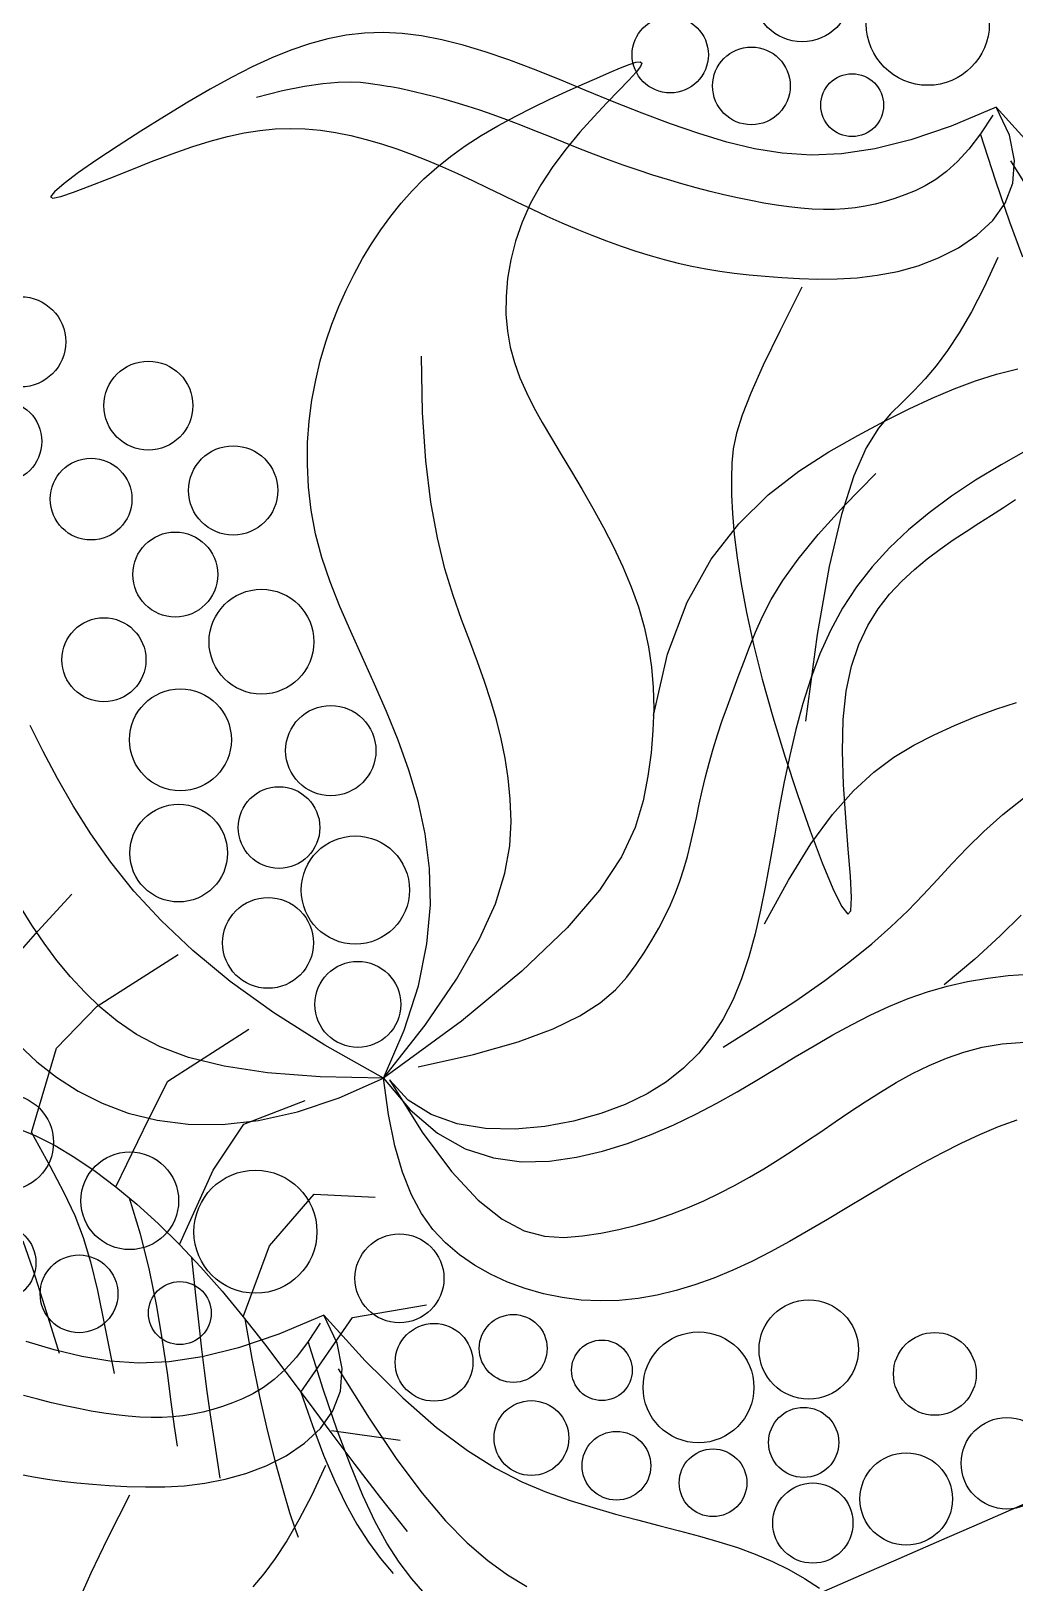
# Model space of a CAD drawing. Header units: millimetres. Extents: x -1030105 to 906887, y -616134 to 1220667.
# Drawn here: x -81519 to -80361, y 566874 to 568700 of the extents above; entities that cross this region are included whole.
import ezdxf

# ---------------------------------------------------------------- set-up
doc = ezdxf.new("R2010")
doc.units = ezdxf.units.MM
doc.header["$MEASUREMENT"] = 0
doc.linetypes.add('DASH', pattern=[0.35, 0.25, -0.1])
doc.layers.add('A-Furniture', color=143, linetype='Continuous')
doc.layers.add('A-Tree', color=98, linetype='Continuous')

# ---------------------------------------------------------------- blocks, each defined once
blk = doc.blocks.new('FUR')
at = {"layer": 'A-Furniture'}
blk.add_spline([(-31578, 44171), (-34212.5, 44182), (-38173, 42979.5), (-41005.5, 44157), (-44339.5, 43505.5), (-44385, 40251.5), (-39977, 38315.5), (-37604, 38562.5), (-37278.5, 37464.5), (-37614, 35077.5), (-36805, 33746), (-35038.5, 33292), (-32532, 34308), (-31859, 35622.5), (-32163, 37146), (-32097, 38244), (-31184.5, 38733), (-29176, 40284), (-28904, 42530), (-31578, 44171)], degree=3, dxfattribs=at)
at = {"layer": 'A-Furniture', "color": 8, "linetype": 'DASH', "ltscale": 50}
blk.add_spline([(-44239.5, 42893.5), (-44281, 41580), (-43432, 39689.5), (-41629.5, 38989.5), (-39482.5, 38787.5), (-38474, 38957.5), (-37599, 38759.2), (-37070.5, 37986.5), (-37170, 36801), (-37191, 35851.5), (-36985, 34734), (-35908, 33893), (-33947.5, 34070), (-32422.5, 34894.5), (-32016.5, 35671), (-32310.5, 36548.5), (-32898.5, 38050), (-32763, 38697), (-31262.5, 38956), (-30085, 39475), (-29081.5, 41312), (-29625.5, 42641), (-31333, 43562), (-34098, 43486.5), (-35926.5, 42641), (-38359, 42082), (-40656, 43471.5), (-41778.5, 44008.5), (-42894.5, 43986), (-44123.5, 43268.5), (-44239.5, 42893.5)], degree=3, dxfattribs=at)
blk = doc.blocks.new('CAY8')
at = {"color": 0, "linetype": 'ByBlock'}
for p, q in [((-52.02, 270.41), (-54.57, 269.45)), ((-54.57, 269.45), (-54.03, 268.41)), ((-54.03, 268.41), (-50.73, 267.27)), ((-46.72, 271.25), (-52.02, 270.41)), ((-50.73, 267.27), (-45.19, 266.03)), ((-39.14, 271.99), (-46.72, 271.25)), ((-29.8, 272.59), (-39.14, 271.99)), ((-19.18, 273.06), (-29.8, 272.59)), ((-7.78, 273.39), (-19.18, 273.06)), ((3.92, 273.56), (-7.78, 273.39)), ((15.4, 273.55), (3.92, 273.56)), ((26.27, 273.37), (15.4, 273.55)), ((36.49, 272.96), (26.27, 273.37)), ((46.11, 272.28), (36.49, 272.96)), ((55.17, 271.29), (46.11, 272.28)), ((63.73, 269.93), (55.17, 271.29)), ((71.84, 268.17), (63.73, 269.93)), ((79.53, 265.95), (71.84, 268.17)), ((-45.19, 266.03), (-37.91, 264.7)), ((-37.91, 264.7), (-29.38, 263.28)), ((-29.38, 263.28), (-20.12, 261.76)), ((-20.12, 261.76), (-10.62, 260.15)), ((86.88, 263.24), (79.53, 265.95)), ((93.91, 259.98), (86.88, 263.24)), ((-10.62, 260.15), (-1.4, 258.44)), ((-1.4, 258.44), (7.15, 256.63)), ((7.15, 256.63), (15, 254.69)), ((15, 254.69), (22.23, 252.59)), ((51.88, 257.04), (41.09, 260.35)), ((60.77, 253.86), (51.88, 257.04)), ((100.71, 256.14), (93.91, 259.98)), ((107.32, 251.7), (100.71, 256.14)), ((22.23, 252.59), (28.92, 250.3)), ((28.92, 250.3), (35.15, 247.77)), ((35.15, 247.77), (40.98, 244.98)), ((67.98, 250.85), (60.77, 253.86)), ((73.73, 248.04), (67.98, 250.85)), ((78.24, 245.45), (73.73, 248.04)), ((113.82, 246.6), (107.32, 251.7)), ((40.98, 244.98), (46.51, 241.89)), ((46.51, 241.89), (51.81, 238.46)), ((81.71, 243.13), (78.24, 245.45)), ((84.37, 241.09), (81.71, 243.13)), ((86.43, 239.38), (84.37, 241.09)), ((120.27, 240.83), (113.82, 246.6)), ((51.81, 238.46), (56.94, 234.68)), ((56.94, 234.68), (61.91, 230.57)), ((88.08, 237.99), (86.43, 239.38)), ((89.44, 236.86), (88.08, 237.99)), ((90.62, 235.88), (89.44, 236.86)), ((91.72, 234.96), (90.62, 235.88)), ((92.83, 233.99), (91.72, 234.96)), ((126.72, 234.35), (120.27, 240.83)), ((61.91, 230.57), (66.75, 226.15)), ((94.07, 232.88), (92.83, 233.99)), ((95.52, 231.52), (94.07, 232.88)), ((97.29, 229.83), (95.52, 231.52)), ((99.46, 227.72), (97.29, 229.83)), ((133.26, 227.12), (126.72, 234.35)), ((66.75, 226.15), (71.44, 221.46)), ((102, 225.2), (99.46, 227.72)), ((104.87, 222.28), (102, 225.2)), ((108.02, 219), (104.87, 222.28)), ((139.94, 219.11), (133.26, 227.12)), ((71.44, 221.46), (75.99, 216.52)), ((75.99, 216.52), (80.4, 211.38)), ((111.39, 215.37), (108.02, 219)), ((114.94, 211.43), (111.39, 215.37)), ((146.81, 210.33), (139.94, 219.11)), ((80.4, 211.38), (84.69, 206.05)), ((118.63, 207.19), (114.94, 211.43)), ((153.88, 200.93), (146.81, 210.33)), ((84.69, 206.05), (88.84, 200.58)), ((122.39, 202.69), (118.63, 207.19)), ((126.21, 197.94), (122.39, 202.69)), ((83.59, 194.73), (90.67, 196.09)), ((88.84, 200.58), (92.88, 194.99)), ((90.67, 196.09), (98, 197.07)), ((98, 197.07), (105.64, 197.67)), ((105.64, 197.67), (113.6, 197.88)), ((113.6, 197.88), (121.77, 197.76)), ((121.77, 197.76), (130.02, 197.35)), ((130.05, 192.99), (126.21, 197.94)), ((130.02, 197.35), (138.21, 196.74)), ((138.21, 196.74), (146.19, 195.97)), ((146.19, 195.97), (153.84, 195.12)), ((161.15, 191.1), (153.88, 200.93)), ((63.52, 188.52), (70.07, 190.93)), ((70.07, 190.93), (76.74, 193)), ((76.74, 193), (83.59, 194.73)), ((92.88, 194.99), (96.82, 189.31)), ((96.82, 189.31), (100.69, 183.56)), ((133.94, 187.88), (130.05, 192.99)), ((153.84, 195.12), (161.01, 194.24)), ((161.01, 194.24), (167.57, 193.4)), ((168.62, 181.03), (161.15, 191.1)), ((167.57, 193.4), (173.38, 192.65)), ((173.38, 192.65), (178.33, 191.95)), ((178.33, 191.95), (182.28, 191.28)), ((182.28, 191.28), (185.12, 190.6)), ((185.12, 190.6), (186.74, 189.87)), ((187.02, 189.05), (185.83, 188.11)), ((186.74, 189.87), (187.02, 189.05)), ((44.24, 179.38), (50.65, 182.73)), ((50.65, 182.73), (57.06, 185.78)), ((57.06, 185.78), (63.52, 188.52)), ((100.69, 183.56), (104.5, 177.77)), ((137.87, 182.66), (133.94, 187.88)), ((141.85, 177.36), (137.87, 182.66)), ((172.83, 184.14), (165.88, 182.3)), ((178.65, 185.69), (172.83, 184.14)), ((183.06, 187), (178.65, 185.69)), ((185.83, 188.11), (183.06, 187)), ((37.86, 175.71), (44.24, 179.38)), ((104.5, 177.77), (108.29, 171.96)), ((149.76, 177.59), (141.16, 174.62)), ((145.87, 172.04), (141.85, 177.36)), ((158.1, 180.13), (149.76, 177.59)), ((165.88, 182.3), (158.1, 180.13)), ((176.29, 170.92), (168.62, 181.03)), ((25.22, 167.33), (31.51, 171.69)), ((31.51, 171.69), (37.86, 175.71)), ((108.29, 171.96), (112.08, 166.15)), ((132.59, 171.19), (124.33, 167.26)), ((141.16, 174.62), (132.59, 171.19)), ((149.94, 166.74), (145.87, 172.04)), ((184.14, 160.95), (176.29, 170.92)), ((19, 162.58), (25.22, 167.33)), ((112.08, 166.15), (115.89, 160.38)), ((124.33, 167.26), (116.62, 162.79)), ((154.05, 161.5), (149.94, 166.74)), ((6.87, 151.9), (12.88, 157.45)), ((12.88, 157.45), (19, 162.58)), ((109.53, 157.85), (103.06, 152.49)), ((116.62, 162.79), (109.53, 157.85)), ((115.89, 160.38), (119.74, 154.67)), ((158.22, 156.36), (154.05, 161.5)), ((192.19, 151.32), (184.14, 160.95)), ((1, 145.92), (6.87, 151.9)), ((103.06, 152.49), (97.23, 146.79)), ((119.74, 154.67), (123.67, 149.03)), ((162.43, 151.33), (158.22, 156.36)), ((166.68, 146.42), (162.43, 151.33)), ((200.42, 142.22), (192.19, 151.32)), ((-4.73, 139.49), (1, 145.92)), ((97.23, 146.79), (92.05, 140.81)), ((123.67, 149.03), (127.65, 143.5)), ((127.65, 143.5), (131.69, 138.08)), ((170.94, 141.63), (166.68, 146.42)), ((-10.23, 132.6), (-4.73, 139.49)), ((92.05, 140.81), (87.54, 134.62)), ((131.69, 138.08), (135.78, 132.81)), ((175.21, 136.98), (170.94, 141.63)), ((179.48, 132.46), (175.21, 136.98)), ((208.9, 133.8), (200.42, 142.22)), ((-15.47, 125.23), (-10.23, 132.6)), ((32.39, 111.14), (44.24, 131.51)), ((87.54, 134.62), (83.7, 128.3)), ((135.78, 132.81), (139.91, 127.69)), ((183.73, 128.09), (179.48, 132.46)), ((217.93, 126.12), (208.9, 133.8)), ((-20.36, 117.37), (-15.47, 125.23)), ((83.7, 128.3), (80.55, 121.91)), ((139.91, 127.69), (144.07, 122.75)), ((187.96, 123.87), (183.73, 128.09)), ((192.16, 119.81), (187.96, 123.87)), ((227.9, 119.19), (217.93, 126.12)), ((-24.86, 109.02), (-20.36, 117.37)), ((80.55, 121.91), (78.08, 115.5)), ((144.07, 122.75), (148.25, 118.02)), ((148.25, 118.02), (152.45, 113.5)), ((196.32, 115.92), (192.16, 119.81)), ((239.18, 113.02), (227.9, 119.19)), ((23.05, 93.06), (32.39, 111.14)), ((78.08, 115.5), (76.23, 109.03)), ((152.45, 113.5), (156.67, 109.21)), ((200.45, 112.22), (196.32, 115.92)), ((204.54, 108.71), (200.45, 112.22)), ((252.13, 107.61), (239.18, 113.02)), ((-28.89, 100.15), (-24.86, 109.02)), ((76.23, 109.03), (74.9, 102.45)), ((156.67, 109.21), (160.95, 105.11)), ((160.95, 105.11), (165.33, 101.14)), ((208.6, 105.41), (204.54, 108.71)), ((212.62, 102.34), (208.6, 105.41)), ((267.13, 103), (252.13, 107.61)), ((-32.39, 90.76), (-28.89, 100.15)), ((74.9, 102.45), (74.01, 95.7)), ((165.33, 101.14), (169.88, 97.26)), ((216.61, 99.5), (212.62, 102.34)), ((220.56, 96.91), (216.61, 99.5)), ((284.56, 99.18), (267.13, 103)), ((304.78, 96.18), (284.56, 99.18)), ((15.85, 77.03), (23.05, 93.06)), ((74.01, 95.7), (73.47, 88.72)), ((169.88, 97.26), (174.65, 93.41)), ((174.65, 93.41), (179.68, 89.55)), ((224.48, 94.59), (220.56, 96.91)), ((228.39, 92.51), (224.48, 94.59)), ((232.31, 90.66), (228.39, 92.51)), ((301.86, 94.11), (293.47, 90.05)), ((303.5, 83.23), (304.78, 96.18)), ((304.78, 96.18), (309.8, 70.74)), ((-35.31, 80.83), (-32.39, 90.76)), ((73.47, 88.72), (73.19, 81.47)), ((179.68, 89.55), (185.03, 85.62)), ((185.03, 85.62), (190.75, 81.57)), ((236.27, 89.04), (232.31, 90.66)), ((240.29, 87.62), (236.27, 89.04)), ((244.4, 86.4), (240.29, 87.62)), ((248.62, 85.35), (244.4, 86.4)), ((252.97, 84.46), (248.62, 85.35)), ((279.13, 85.06), (272.99, 83.84)), ((285.92, 87.08), (279.13, 85.06)), ((293.47, 90.05), (285.92, 87.08)), ((288.61, 69.73), (293.47, 90.05)), ((-177.61, 71.66), (-176.66, 83.89)), ((-37.62, 70.35), (-35.31, 80.83)), ((73.19, 81.47), (73.09, 73.87)), ((190.75, 81.57), (196.88, 77.38)), ((257.49, 83.75), (252.97, 84.46)), ((262.27, 83.32), (257.49, 83.75)), ((267.4, 83.31), (262.27, 83.32)), ((272.99, 83.84), (267.4, 83.31)), ((299.89, 73.02), (303.5, 83.23)), ((10.44, 62.79), (15.85, 77.03)), ((73.09, 73.87), (73.07, 65.89)), ((195.87, 73.77), (178.66, 62.9)), ((196.88, 77.38), (203.44, 73.16)), ((203.44, 73.16), (210.4, 69.04)), ((294.37, 65.29), (299.89, 73.02)), ((298.38, 73.77), (298.74, 49.32)), ((-178.33, 58.92), (-177.61, 71.66)), ((-39.45, 59.38), (-37.62, 70.35)), ((73.07, 65.89), (73.06, 57.47)), ((210.4, 69.04), (217.78, 65.14)), ((284.74, 51.98), (288.61, 69.73)), ((287.3, 59.77), (294.37, 65.29)), ((-178.65, 45.63), (-178.33, 58.92)), ((-40.98, 47.95), (-39.45, 59.38)), ((6.47, 50.08), (10.44, 62.79)), ((178.66, 62.9), (165.09, 54.03)), ((217.78, 65.14), (225.58, 61.62)), ((225.58, 61.62), (233.78, 58.59)), ((279.08, 56.2), (287.3, 59.77)), ((73.06, 57.47), (72.99, 48.71)), ((165.09, 54.03), (154.62, 46.76)), ((233.78, 58.59), (242.38, 56.19)), ((242.38, 56.19), (251.39, 54.57)), ((251.39, 54.57), (260.74, 53.86)), ((260.74, 53.86), (270.1, 54.32)), ((270.1, 54.32), (279.08, 56.2)), ((-178.4, 31.74), (-178.65, 45.63)), ((-42.38, 36.11), (-40.98, 47.95)), ((3.59, 38.66), (6.47, 50.08)), ((72.99, 48.71), (72.79, 39.7)), ((154.62, 46.76), (146.68, 40.69)), ((281.8, 36.49), (284.74, 51.98)), ((72.79, 39.7), (72.4, 30.54)), ((146.68, 40.69), (140.72, 35.43)), ((272.75, 41.76), (261.45, 34.15)), ((-43.84, 23.9), (-42.38, 36.11)), ((1.43, 28.28), (3.59, 38.66)), ((140.72, 35.43), (136.18, 30.56)), ((261.45, 34.15), (251.45, 27.99)), ((-177.37, 17.18), (-178.4, 31.74)), ((-0.34, 18.67), (1.43, 28.28)), ((72.4, 30.54), (71.77, 21.33)), ((136.18, 30.56), (132.5, 25.69)), ((251.45, 27.99), (242.54, 23.09)), ((-219.41, 11.78), (-219.51, 21.36)), ((-45.52, 11.39), (-43.84, 23.9)), ((71.77, 21.33), (70.82, 12.16)), ((129.13, 20.42), (125.61, 14.4)), ((132.5, 25.69), (129.13, 20.42)), ((242.54, 23.09), (234.51, 19.25)), ((-218.54, 8.22), (-198.28, 14.18)), ((-175.33, 1.76), (-177.37, 17.18)), ((-2.04, 9.61), (-0.34, 18.67)), ((125.61, 14.4), (121.86, 7.48)), ((220.27, 13.96), (213.64, 12.12)), ((227.15, 16.27), (220.27, 13.96)), ((234.51, 19.25), (227.15, 16.27)), ((-234.11, 3.3), (-218.54, 8.22)), ((-218.94, 2.56), (-219.41, 11.78)), ((-47.6, -1.4), (-45.52, 11.39)), ((-3.8, 0.99), (-2.04, 9.61)), ((70.82, 12.16), (69.49, 3.15)), ((121.86, 7.48), (117.93, -0.44)), ((138.72, 6.42), (154.8, 8.28)), ((154.8, 8.28), (169.91, 8.68)), ((169.91, 8.68), (183.86, 8.26)), ((183.86, 8.26), (196.54, 7.58)), ((200.31, 8.92), (192.84, 6.38)), ((196.54, 7.58), (208.09, 6.7)), ((207.08, 10.55), (200.31, 8.92)), ((213.64, 12.12), (207.08, 10.55)), ((208.09, 6.7), (218.72, 5.56)), ((-218.05, -6.4), (-218.94, 2.56)), ((-171.98, -14.7), (-175.33, 1.76)), ((-5.7, -7.3), (-3.8, 0.99)), ((69.49, 3.15), (67.73, -5.61)), ((104.28, -4.35), (121.82, 2.43)), ((121.82, 2.43), (138.72, 6.42)), ((184.13, 1.95), (173.64, -5.36)), ((192.84, 6.38), (184.13, 1.95)), ((218.72, 5.56), (228.6, 4.13)), ((228.6, 4.13), (237.95, 2.34)), ((237.95, 2.34), (246.96, 0.16)), ((246.96, 0.16), (255.82, -2.47)), ((-216.72, -15.18), (-218.05, -6.4)), ((-50.26, -14.41), (-47.6, -1.4)), ((67.73, -5.61), (65.48, -14.05)), ((86.27, -14.58), (104.28, -4.35)), ((117.93, -0.44), (113.85, -9.46)), ((173.64, -5.36), (160.83, -16.53)), ((-7.81, -15.35), (-5.7, -7.3)), ((113.85, -9.46), (109.63, -19.68)), ((163.37, -14.07), (181.99, -9.34)), ((-214.9, -23.87), (-216.72, -15.18)), ((-167.07, -32.4), (-171.98, -14.7)), ((-53.69, -27.6), (-50.26, -14.41)), ((-10.23, -23.24), (-7.81, -15.35)), ((65.48, -14.05), (62.71, -22.2)), ((67.96, -28.92), (86.27, -14.58)), ((135.52, -23.14), (148.03, -18.67)), ((160.83, -16.53), (145.14, -32.56)), ((148.03, -18.67), (163.37, -14.07)), ((-212.57, -32.55), (-214.9, -23.87)), ((-13.03, -31.08), (-10.23, -23.24)), ((62.71, -22.2), (59.4, -30.13)), ((109.63, -19.68), (105.33, -31.2)), ((125.36, -27.52), (135.52, -23.14)), ((-250.07, -28.48), (-247.27, -38.42)), ((-237.25, -37.75), (-213.6, -31.58)), ((-213.6, -31.58), (-173.19, -30.53)), ((-209.59, -41.32), (-212.57, -32.55)), ((-160.31, -51.56), (-167.07, -32.4)), ((-58.2, -40.89), (-53.69, -27.6)), ((-16.29, -38.95), (-13.03, -31.08)), ((49.53, -48.02), (67.96, -28.92)), ((59.4, -30.13), (55.55, -37.89)), ((105.33, -31.2), (100.96, -44.12)), ((110.25, -36.02), (117.09, -31.8)), ((117.09, -31.8), (125.36, -27.52)), ((145.14, -32.56), (126.03, -54.41)), ((-264.54, -62.65), (-237.25, -37.75)), ((-247.27, -38.42), (-243.56, -48.27)), ((-20.09, -46.96), (-16.29, -38.95)), ((55.55, -37.89), (51.14, -45.55)), ((104.36, -40.17), (110.25, -36.02)), ((170.77, -39.02), (160.42, -42.06)), ((181.52, -36.69), (170.77, -39.02)), ((192.7, -35), (181.52, -36.69)), ((204.32, -33.92), (192.7, -35)), ((216.4, -33.39), (204.32, -33.92)), ((228.97, -33.35), (216.4, -33.39)), ((241.96, -33.75), (228.97, -33.35)), ((-205.51, -50.35), (-209.59, -41.32)), ((-64.12, -54.24), (-58.2, -40.89)), ((51.14, -45.55), (46.15, -53.18)), ((93.68, -48.38), (98.97, -44.29)), ((100.96, -44.12), (96.56, -58.55)), ((98.97, -44.29), (104.36, -40.17)), ((160.42, -42.06), (150.47, -45.84)), ((-243.56, -48.27), (-238.81, -57.98)), ((-199.75, -59.8), (-205.51, -50.35)), ((-151.43, -72.35), (-160.31, -51.56)), ((-24.62, -55.18), (-20.09, -46.96)), ((88.43, -52.46), (93.68, -48.38)), ((140.88, -50.43), (131.64, -55.84)), ((150.47, -45.84), (140.88, -50.43)), ((175.04, -52.14), (181.98, -51.13)), ((181.98, -51.13), (188.76, -50.44)), ((188.76, -50.44), (195.41, -50)), ((195.41, -50), (201.91, -49.74)), ((201.91, -49.74), (208.27, -49.58)), ((208.27, -49.58), (214.5, -49.44)), ((214.5, -49.44), (220.6, -49.25)), ((220.6, -49.25), (226.57, -48.94)), ((-268.71, -57.98), (-263.7, -64.84)), ((-238.81, -57.98), (-232.85, -67.5)), ((-71.77, -67.59), (-64.12, -54.24)), ((-30.39, -63.63), (-24.62, -55.18)), ((46.15, -53.18), (40.56, -60.83)), ((78.18, -60.6), (83.26, -56.53)), ((83.26, -56.53), (88.43, -52.46)), ((96.56, -58.55), (92.19, -74.42)), ((126.03, -54.41), (102.97, -83.09)), ((131.64, -55.84), (122.72, -61.99)), ((146.15, -62.15), (153.49, -58.39)), ((153.49, -58.39), (160.77, -55.59)), ((160.77, -55.59), (167.97, -53.57)), ((167.97, -53.57), (175.04, -52.14)), ((-264.54, -62.65), (-265.19, -78.6)), ((-263.7, -64.84), (-258.92, -72.51)), ((-191.76, -69.85), (-199.75, -59.8)), ((-38.03, -72.32), (-30.39, -63.63)), ((40.56, -60.83), (34.36, -68.57)), ((68.37, -68.79), (73.21, -64.68)), ((73.21, -64.68), (78.18, -60.6)), ((122.72, -61.99), (114.11, -68.78)), ((138.78, -67.06), (146.15, -62.15)), ((-232.85, -67.5), (-225.55, -76.75)), ((-180.97, -80.69), (-191.76, -69.85)), ((-81.47, -80.86), (-71.77, -67.59)), ((34.36, -68.57), (27.37, -76.41)), ((63.69, -72.93), (68.37, -68.79)), ((114.11, -68.78), (105.77, -76.1)), ((131.42, -73.3), (138.78, -67.06)), ((-258.92, -72.51), (-254.38, -81.03)), ((-225.55, -76.75), (-216.77, -85.57)), ((-219.43, -83.31), (-204.38, -73.89)), ((-204.38, -73.89), (-163.97, -72.84)), ((-140.15, -94.99), (-151.43, -72.35)), ((-48.17, -81.26), (-38.03, -72.32)), ((27.37, -76.41), (18.72, -84.22)), ((54.88, -81.33), (59.19, -77.1)), ((59.19, -77.1), (63.69, -72.93)), ((92.19, -74.42), (87.99, -91.07)), ((105.77, -76.1), (97.69, -83.85)), ((124.1, -81.07), (131.42, -73.3)), ((-265.19, -78.6), (-265.94, -91.29)), ((-254.38, -81.03), (-250.07, -90.37)), ((-246.03, -100.5), (-219.43, -83.31)), ((-166.83, -92.49), (-180.97, -80.69)), ((-93.57, -94.01), (-81.47, -80.86)), ((-61.44, -90.46), (-48.17, -81.26)), ((18.72, -84.22), (7.36, -91.8)), ((50.73, -85.57), (54.88, -81.33)), ((97.69, -83.85), (89.82, -91.92)), ((116.85, -90.56), (124.1, -81.07)), ((-250.07, -90.37), (-246.03, -100.5)), ((-216.77, -85.57), (-206.4, -93.79)), ((-78.45, -99.92), (-61.44, -90.46)), ((42.77, -93.98), (46.71, -89.79)), ((46.71, -89.79), (50.73, -85.57)), ((87.99, -91.07), (84.14, -107.68)), ((109.72, -101.77), (116.85, -90.56)), ((-265.94, -91.29), (-267.04, -101.92)), ((-206.4, -93.79), (-194.3, -101.23)), ((-148.76, -105.42), (-166.83, -92.49)), ((-126.22, -119.67), (-140.15, -94.99)), ((-108.37, -106.96), (-93.57, -94.01)), ((7.36, -91.8), (-7.73, -98.96)), ((38.89, -98.09), (42.77, -93.98)), ((89.82, -91.92), (82.16, -100.2)), ((-291.21, -99.71), (-293.87, -112.23)), ((-267.04, -101.92), (-268.77, -111.73)), ((-246.03, -100.5), (-242.28, -111.35)), ((-194.3, -101.23), (-180.35, -107.72)), ((-99.84, -109.65), (-78.45, -99.92)), ((-7.73, -98.96), (-27.6, -105.52)), ((31.12, -105.95), (35.01, -102.09)), ((35.01, -102.09), (38.89, -98.09)), ((82.16, -100.2), (74.67, -108.58)), ((102.85, -114.03), (109.72, -101.77)), ((-243.67, -107.32), (-247.54, -122.68)), ((-207.41, -115.66), (-186.46, -105.83)), ((-186.46, -105.83), (-159.25, -110.58)), ((-180.35, -107.72), (-164.44, -113.07)), ((-126.22, -119.67), (-148.76, -105.42)), ((-126.22, -119.67), (-108.37, -106.96)), ((-126.22, -119.67), (-99.84, -109.65)), ((-27.6, -105.52), (-53.28, -111.28)), ((23.1, -113.16), (27.16, -109.65)), ((27.16, -109.65), (31.12, -105.95)), ((74.67, -108.58), (67.33, -116.97)), ((84.14, -107.68), (80.81, -123.44)), ((-293.87, -112.23), (-297.59, -127.93)), ((-268.77, -111.73), (-271.38, -121.94)), ((-242.28, -111.35), (-238.83, -122.88)), ((-235.71, -135.05), (-207.41, -115.66)), ((-164.44, -113.07), (-146.44, -117.11)), ((-146.44, -117.11), (-126.22, -119.67)), ((-85.8, -116.06), (-126.22, -119.67)), ((-53.28, -111.28), (-85.8, -116.06)), ((14.55, -119.64), (18.91, -116.48)), ((18.91, -116.48), (23.1, -113.16)), ((67.33, -116.97), (60.1, -125.26)), ((96.41, -126.47), (102.85, -114.03)), ((105.04, -118.49), (116.44, -116.17)), ((116.44, -116.17), (126.9, -115.15)), ((126.9, -115.15), (136.73, -115.13)), ((136.73, -115.13), (146.22, -115.79)), ((146.22, -115.79), (155.59, -116.87)), ((155.59, -116.87), (164.85, -118.31)), ((-271.38, -121.94), (-275.16, -133.79)), ((-247.54, -122.68), (-252.21, -137.74)), ((-238.83, -122.88), (-235.71, -135.05)), ((-132.32, -133.85), (-126.22, -119.67)), ((-126.22, -119.67), (-123.57, -136.79)), ((-124.5, -121.56), (-124.05, -147.43)), ((-122.14, -132.91), (-124.5, -121.56)), ((-111.34, -123.13), (-88.74, -130.72)), ((5.23, -125.55), (10, -122.66)), ((10, -122.66), (14.55, -119.64)), ((80.81, -123.44), (78.19, -137.52)), ((78.27, -128.28), (92.41, -122.42)), ((92.41, -122.42), (105.04, -118.49)), ((164.85, -118.31), (173.94, -120.08)), ((173.94, -120.08), (182.79, -122.16)), ((-297.59, -127.93), (-302.53, -148.07)), ((-5.11, -131.03), (0.2, -128.33)), ((0.2, -128.33), (5.23, -125.55)), ((60.1, -125.26), (52.93, -133.34)), ((62.31, -136.37), (78.27, -128.28)), ((90.55, -138.24), (96.41, -126.47)), ((-303.58, -145.78), (-311.81, -136.68)), ((-275.16, -133.79), (-280.35, -148.49)), ((-235.71, -135.05), (-232.94, -147.8)), ((-136.82, -146.42), (-132.32, -133.85)), ((-123.57, -136.79), (-118.77, -151.05)), ((-117.03, -143.08), (-122.14, -132.91)), ((-88.74, -130.72), (-70, -135.82)), ((-70, -135.82), (-54.64, -138.78)), ((-23.73, -138.3), (-16.82, -136.18)), ((-16.82, -136.18), (-10.75, -133.66)), ((-10.75, -133.66), (-5.11, -131.03)), ((44.24, -147), (62.31, -136.37)), ((52.93, -133.34), (45.78, -141.13)), ((-252.21, -137.74), (-257.39, -152.24)), ((-234.12, -142.37), (-240.93, -156.82)), ((-109.65, -152.07), (-117.03, -143.08)), ((-54.64, -138.78), (-42.14, -139.95)), ((-42.14, -139.95), (-32.01, -139.67)), ((-32.01, -139.67), (-23.73, -138.3)), ((45.78, -141.13), (38.6, -148.52)), ((78.19, -137.52), (76.44, -149.11)), ((85.45, -148.49), (90.55, -138.24)), ((-295.1, -154.2), (-303.58, -145.78)), ((-280.35, -148.49), (-287.24, -167.27)), ((-232.94, -147.8), (-230.53, -161.1)), ((-203.62, -155.2), (-176.32, -146.33)), ((-176.32, -146.33), (-155.08, -160.58)), ((-139.84, -157.59), (-136.82, -146.42)), ((-124.05, -147.43), (-122.05, -168.01)), ((38.6, -148.52), (31.35, -155.4)), ((76.44, -149.11), (75.74, -157.38)), ((81.26, -156.36), (85.45, -148.49)), ((-320.27, -159.91), (-324.52, -155.54)), ((-286.07, -161.88), (-295.1, -154.2)), ((-257.39, -152.24), (-262.76, -165.9)), ((-228.49, -174.89), (-203.62, -155.2)), ((-118.77, -151.05), (-112.15, -162.75)), ((-100.48, -159.89), (-109.65, -152.07)), ((31.35, -155.4), (23.99, -161.69)), ((78.15, -160.99), (81.26, -156.36)), ((-316.04, -164.13), (-320.27, -159.91)), ((-276.1, -168.81), (-286.07, -161.88)), ((-240.93, -156.82), (-246.25, -168.19)), ((-230.53, -161.1), (-228.49, -174.89)), ((-141.51, -167.56), (-139.84, -157.59)), ((-112.15, -162.75), (-104.03, -172.19)), ((-90.03, -166.55), (-100.48, -159.89)), ((23.99, -161.69), (16.48, -167.27)), ((75.74, -157.38), (76.27, -161.52)), ((76.27, -161.52), (78.15, -160.99)), ((133.51, -163.64), (143.05, -161.4)), ((143.05, -161.4), (153.6, -159.47)), ((153.6, -159.47), (165.51, -157.95)), ((-311.84, -168.19), (-316.04, -164.13)), ((-307.68, -172.08), (-311.84, -168.19)), ((-264.82, -174.98), (-276.1, -168.81)), ((-262.76, -165.9), (-268.04, -178.49)), ((-246.25, -168.19), (-250.54, -177.48)), ((-141.96, -176.54), (-141.51, -167.56)), ((-122.05, -168.01), (-118.71, -184.01)), ((-78.79, -172.04), (-90.03, -166.55)), ((16.48, -167.27), (8.76, -172.07)), ((107.51, -171.01), (116.09, -168.55)), ((116.09, -168.55), (124.64, -166.06)), ((124.64, -166.06), (133.51, -163.64)), ((-303.55, -175.78), (-307.68, -172.08)), ((-299.46, -179.29), (-303.55, -175.78)), ((-251.87, -180.39), (-264.82, -174.98)), ((-228.36, -175.91), (-234.48, -191.7)), ((-228.49, -174.89), (-226.72, -189.2)), ((-104.03, -172.19), (-94.76, -179.68)), ((-67.23, -176.37), (-78.79, -172.04)), ((8.76, -172.07), (0.78, -176.02)), ((78.47, -177.37), (88.98, -175.46)), ((88.98, -175.46), (98.57, -173.33)), ((98.57, -173.33), (107.51, -171.01)), ((-295.4, -182.59), (-299.46, -179.29)), ((-268.04, -178.49), (-272.92, -189.72)), ((-250.54, -177.48), (-254.24, -185.69)), ((-236.87, -185), (-251.87, -180.39)), ((-141.32, -184.72), (-141.96, -176.54)), ((-94.76, -179.68), (-84.67, -185.51)), ((-55.87, -179.55), (-67.23, -176.37)), ((-45.08, -181.58), (-55.87, -179.55)), ((-34.91, -182.5), (-45.08, -181.58)), ((-25.3, -182.37), (-34.91, -182.5)), ((-16.19, -181.21), (-25.3, -182.37)), ((-7.51, -179.08), (-16.19, -181.21)), ((0.78, -176.02), (-7.51, -179.08)), ((2.6, -182.21), (21.79, -181.99)), ((21.79, -181.99), (38.7, -181.36)), ((38.7, -181.36), (53.6, -180.36)), ((53.6, -180.36), (66.76, -179.01)), ((66.76, -179.01), (78.47, -177.37)), ((-343.05, -182.89), (-338.67, -186.86)), ((-338.67, -186.86), (-334.12, -190.74)), ((-291.38, -185.66), (-295.4, -182.59)), ((-287.39, -188.5), (-291.38, -185.66)), ((-283.44, -191.09), (-287.39, -188.5)), ((-254.24, -185.69), (-257.78, -193.83)), ((-219.44, -188.82), (-236.87, -185)), ((-199.22, -191.82), (-219.44, -188.82)), ((-139.72, -192.33), (-141.32, -184.72)), ((-118.71, -184.01), (-114.23, -196.11)), ((-84.67, -185.51), (-74.08, -189.99)), ((-334.12, -190.74), (-329.35, -194.59)), ((-329.35, -194.59), (-324.32, -198.45)), ((-279.52, -193.41), (-283.44, -191.09)), ((-275.61, -195.49), (-279.52, -193.41)), ((-272.92, -189.72), (-277.1, -199.34)), ((-257.78, -193.83), (-261.61, -202.9)), ((-234.48, -191.7), (-239.93, -207.02)), ((-226.72, -189.2), (-225.14, -204.06)), ((-202.14, -193.89), (-210.53, -197.95)), ((-200.5, -204.77), (-199.22, -191.82)), ((-199.22, -191.82), (-194.2, -217.26)), ((-137.29, -199.55), (-139.72, -192.33)), ((-74.08, -189.99), (-63.34, -193.42)), ((-63.34, -193.42), (-52.72, -196.06)), ((-324.32, -198.45), (-318.97, -202.38)), ((-277.1, -199.34), (-280.29, -207.09)), ((-271.69, -197.34), (-275.61, -195.49)), ((-267.73, -198.96), (-271.69, -197.34)), ((-263.71, -200.38), (-267.73, -198.96)), ((-259.6, -201.6), (-263.71, -200.38)), ((-255.38, -202.65), (-259.6, -201.6)), ((-218.08, -200.92), (-224.87, -202.94)), ((-224.12, -214.49), (-189.42, -198.92)), ((-210.53, -197.95), (-218.08, -200.92)), ((-215.39, -218.27), (-210.53, -197.95)), ((-189.42, -198.92), (-159.99, -210.5)), ((-134.14, -206.56), (-137.29, -199.55)), ((-114.23, -196.11), (-108.81, -205.01)), ((-52.72, -196.06), (-42.26, -198.04)), ((-42.26, -198.04), (-31.98, -199.47)), ((-31.98, -199.47), (-21.86, -200.42)), ((-21.86, -200.42), (-11.91, -201)), ((-11.91, -201), (-2.11, -201.3)), ((-2.11, -201.3), (7.53, -201.41)), ((7.53, -201.41), (17.01, -201.42)), ((17.01, -201.42), (26.35, -201.43)), ((26.35, -201.43), (35.54, -201.5)), ((35.54, -201.5), (44.59, -201.7)), ((44.59, -201.7), (53.52, -202.09)), ((138.31, -199.58), (126.3, -202.51)), ((-318.97, -202.38), (-313.25, -206.43)), ((-313.25, -206.43), (-307.12, -210.62)), ((-261.61, -202.9), (-266.18, -213.89)), ((-251.03, -203.54), (-255.38, -202.65)), ((-246.51, -204.25), (-251.03, -203.54)), ((-241.73, -204.68), (-246.51, -204.25)), ((-239.93, -207.02), (-244.69, -221.44)), ((-236.6, -204.69), (-241.73, -204.68)), ((-231.01, -204.16), (-236.6, -204.69)), ((-224.87, -202.94), (-231.01, -204.16)), ((-225.14, -204.06), (-223.62, -219.5)), ((-204.11, -214.98), (-200.5, -204.77)), ((-130.34, -213.35), (-134.14, -206.56)), ((-108.81, -205.01), (-102.66, -211.43)), ((53.52, -202.09), (62.32, -202.72)), ((62.32, -202.72), (70.99, -203.67)), ((70.99, -203.67), (79.56, -205)), ((79.56, -205), (88.02, -206.76)), ((88.02, -206.76), (96.38, -209)), ((112.15, -205.28), (95.5, -207.82)), ((126.3, -202.51), (112.15, -205.28)), ((-308.13, -214.23), (-325.34, -225.1)), ((-307.12, -210.62), (-300.56, -214.84)), ((-300.56, -214.84), (-293.6, -218.96)), ((-266.18, -213.89), (-271.93, -227.82)), ((-224.12, -214.49), (-227.24, -229.03)), ((-209.63, -222.71), (-204.11, -214.98)), ((-205.62, -214.23), (-205.26, -238.68)), ((-125.95, -219.86), (-130.34, -213.35)), ((-102.66, -211.43), (-95.98, -216.04)), ((96.38, -209), (104.61, -211.72)), ((104.61, -211.72), (112.68, -214.9)), ((112.68, -214.9), (120.59, -218.49)), ((-293.6, -218.96), (-286.22, -222.86)), ((-244.69, -221.44), (-248.7, -234.57)), ((-223.62, -219.5), (-222.08, -235.55)), ((-219.26, -236.02), (-215.39, -218.27)), ((-194.2, -217.26), (-188.78, -238.71)), ((-121, -226.06), (-125.95, -219.86)), ((-95.98, -216.04), (-88.97, -219.56)), ((-88.97, -219.56), (-81.8, -222.57)), ((120.59, -218.49), (128.29, -222.49)), ((-325.34, -225.1), (-338.91, -233.97)), ((-286.22, -222.86), (-278.42, -226.38)), ((-278.42, -226.38), (-270.22, -229.41)), ((-216.7, -228.23), (-209.63, -222.71)), ((-115.55, -231.9), (-121, -226.06)), ((-81.8, -222.57), (-74.54, -225.19)), ((-74.54, -225.19), (-67.21, -227.45)), ((-67.21, -227.45), (-59.84, -229.37)), ((-338.91, -233.97), (-349.38, -241.24)), ((-270.22, -229.41), (-261.62, -231.81)), ((-261.62, -231.81), (-252.61, -233.43)), ((-252.61, -233.43), (-243.26, -234.14)), ((-248.7, -234.57), (-251.92, -246)), ((-243.26, -234.14), (-233.9, -233.68)), ((-233.9, -233.68), (-224.92, -231.8)), ((-227.24, -229.03), (-229.61, -242.08)), ((-224.92, -231.8), (-216.7, -228.23)), ((-109.66, -237.33), (-115.55, -231.9)), ((-59.84, -229.37), (-52.45, -230.96)), ((-52.45, -230.96), (-45.08, -232.24)), ((-45.08, -232.24), (-37.76, -233.24)), ((-37.76, -233.24), (-30.51, -233.97)), ((-30.51, -233.97), (-23.34, -234.45)), ((-23.34, -234.45), (-16.25, -234.71)), ((-2.14, -234.7), (4.93, -234.49)), ((4.93, -234.49), (12.07, -234.19)), ((12.07, -234.19), (19.28, -233.83)), ((19.28, -233.83), (26.62, -233.43)), ((26.62, -233.43), (34.1, -233.05)), ((34.1, -233.05), (41.7, -232.73)), ((41.7, -232.73), (49.38, -232.56)), ((49.38, -232.56), (57.12, -232.6)), ((57.12, -232.6), (64.89, -232.93)), ((64.89, -232.93), (72.65, -233.62)), ((72.65, -233.62), (80.37, -234.74)), ((-222.2, -251.51), (-219.26, -236.02)), ((-222.08, -235.55), (-220.39, -252.23)), ((-221.46, -235), (-198.9, -253.35)), ((-205.26, -238.68), (-204.18, -259.53)), ((-188.78, -238.71), (-183.01, -256.67)), ((-103.36, -242.3), (-109.66, -237.33)), ((-16.25, -234.71), (-9.19, -234.78)), ((-9.19, -234.78), (-2.14, -234.7)), ((80.37, -234.74), (88.02, -236.37)), ((88.02, -236.37), (95.64, -238.6)), ((95.64, -238.6), (103.5, -241.7)), ((-251.92, -246), (-254.33, -255.32)), ((-231.25, -246.24), (-242.55, -253.85)), ((-229.61, -242.08), (-231.29, -253.82)), ((-96.71, -246.77), (-103.36, -242.3)), ((-89.75, -250.7), (-96.71, -246.77)), ((103.5, -241.7), (111.97, -245.94)), ((-242.55, -253.85), (-252.55, -260.01)), ((-231.29, -253.82), (-232.29, -264.45)), ((-224.26, -265.05), (-222.2, -251.51)), ((-220.39, -252.23), (-218.46, -269.58)), ((-82.51, -254.12), (-89.75, -250.7)), ((-74.99, -257.04), (-82.51, -254.12)), ((-252.55, -260.01), (-261.46, -264.91)), ((-254.33, -255.32), (-255.88, -262.12)), ((-204.18, -259.53), (-202.43, -277.21)), ((-183.01, -256.67), (-176.96, -271.65)), ((-67.21, -259.51), (-74.99, -257.04)), ((-59.18, -261.55), (-67.21, -259.51)), ((-261.46, -264.91), (-269.49, -268.75)), ((-255.88, -262.12), (-256.53, -265.99)), ((-232.29, -264.45), (-232.67, -274.17)), ((-225.5, -276.93), (-224.26, -265.05)), ((-50.91, -263.2), (-59.18, -261.55)), ((-42.42, -264.49), (-50.91, -263.2)), ((-33.71, -265.45), (-42.42, -264.49)), ((-24.81, -266.11), (-33.71, -265.45)), ((-15.74, -266.52), (-24.81, -266.11)), ((-6.55, -266.75), (-15.74, -266.52)), ((2.73, -266.85), (-6.55, -266.75)), ((12.06, -266.87), (2.73, -266.85)), ((21.4, -266.87), (12.06, -266.87)), ((30.72, -266.91), (21.4, -266.87)), ((39.97, -267.05), (30.72, -266.91)), ((49.12, -267.33), (39.97, -267.05)), ((-276.85, -271.73), (-283.73, -274.04)), ((-269.49, -268.75), (-276.85, -271.73)), ((-218.46, -269.58), (-216.18, -287.63)), ((-176.96, -271.65), (-170.67, -284.15)), ((58.15, -267.8), (49.12, -267.33)), ((67.01, -268.49), (58.15, -267.8)), ((75.67, -269.45), (67.01, -268.49)), ((84.12, -270.7), (75.67, -269.45)), ((92.3, -272.3), (84.12, -270.7)), ((-232.67, -274.17), (-232.45, -283.15)), ((-225.97, -287.46), (-225.5, -276.93)), ((-202.43, -277.21), (-200.05, -292.16)), ((-232.45, -283.15), (-231.68, -291.6)), ((-170.67, -284.15), (-164.19, -294.68)), ((-231.68, -291.6), (-230.39, -299.7)), ((-225.74, -296.96), (-225.97, -287.46)), ((-200.05, -292.16), (-197.09, -304.82)), ((-224.84, -305.73), (-225.74, -296.96)), ((-164.19, -294.68), (-157.59, -303.75)), ((-223.35, -314.03), (-224.84, -305.73)), ((-197.09, -304.82), (-193.57, -315.63)), ((-157.59, -303.75), (-150.9, -311.87)), ((-150.9, -311.87), (-144.19, -319.45)), ((-193.57, -315.63), (-189.55, -325.03)), ((-189.55, -325.03), (-185.07, -333.47)), ((-144.19, -319.45), (-137.51, -326.65)), ((-137.51, -326.65), (-130.9, -333.53)), ((-130.9, -333.53), (-124.44, -340.14)), ((-124.44, -340.14), (-118.16, -346.56)), ((-118.16, -346.56), (-112.12, -352.83)), ((-112.12, -352.83), (-106.38, -359.03)), ((-106.38, -359.03), (-100.98, -365.22)), ((-100.98, -365.22), (-95.98, -371.45)), ((-95.98, -371.45), (-91.39, -377.77)), ((-91.39, -377.77), (-87.25, -384.22)), ((-87.25, -384.22), (-83.56, -390.83)), ((-83.56, -390.83), (-80.35, -397.64))]:
    blk.add_line(p, q, dxfattribs=at)
for centre, radius in [((-96.75, 223.79), 18.95), ((-125.54, 192.34), 17.25), ((199.07, 185.82), 16.01), ((259.93, 179.42), 20.51), ((-64.67, 173.13), 18.67), ((221.49, 157.01), 16.32), ((-105.58, 151.95), 17.15), ((298.38, 141), 25.83), ((-52.61, 124.22), 18.74), ((253.53, 128.2), 13.2), ((-91.71, 106.57), 17.83), ((-135.85, 91.45), 17.65), ((-75.31, 63.72), 22.01), ((-125.76, 46.07), 21.4), ((-150.98, 5.74), 20.52), ((-74.05, 9.52), 18.95), ((-109.36, -6.87), 17.14), ((-95.49, -45.94), 22.72), ((-138.37, -45.94), 19.07), ((-276.1, -60.56), 20.25), ((-119.45, -87.53), 18.05), ((-304.93, -102.18), 16.01), ((-244.07, -108.58), 20.51), ((-282.51, -130.99), 16.32), ((-205.62, -147), 25.83), ((-250.47, -159.8), 13.2), ((-163.98, -195.02), 18.67), ((-169.77, -232.71), 16.32), ((-138.32, -244.93), 14.26), ((-111.18, -272.05), 12.72), ((-151.24, -281.09), 15.71), ((-80.17, -299.16), 23.28), ((-32.36, -309.5), 20.86), ((-126.69, -309.5), 14.44), ((-95.68, -336.61), 14.2), ((-54.33, -341.78), 14.72), ((7.7, -345.65), 17.38), ((-68.54, -372.77), 16.84), ((-29.77, -384.39), 19.41), ((14.16, -393.43), 19.2)]:
    blk.add_circle(centre, radius, dxfattribs=at)
blk = doc.blocks.new('CÂY')
at = {"layer": 'A-Tree', "color": 8, "ltscale": 10, "xscale": 2.803183510899544, "yscale": 2.803183510899544, "zscale": 2.803183510899544, "rotation": 31.14823041759436}
blk.add_blockref('CAY8', (8218.8, 58826.3), dxfattribs=at)
blk = doc.blocks.new('BỐ TRÍ LAY OUT')
at = {"layer": 'A-Furniture', "color": 3}
for name, p in [('CÂY', (4286.8, 4469.3)), ('FUR', (48783.7, 18654.7))]:
    blk.add_blockref(name, p, dxfattribs=at)
blk = doc.blocks.new('KIẾN TRÚC')
h = blk.add_hatch(color=9)
h.dxf.hatch_style = 1
edge = h.paths.add_edge_path(flags=16)
edge.add_line((62282, 27412), (55232.8, 27412))
edge.add_arc((32545.5, 30716.7), 22926.7, 284.53695, 351.71258, ccw=False)
edge.add_line((38300.2, 8523.9), (13217.5, 8523.9))
edge.add_arc((23753.1, 24110.8), 18813.6, 227.76772, 235.9443, ccw=False)
edge.add_arc((7788.8, 12733.4), 4187, 236.059, 322.4361, ccw=False)
edge.add_arc((13873.6, 18503.3), 12505.3, 190.83274, 227.66057, ccw=False)
edge.add_arc((25477.5, 20792.2), 24332.7, 180.68322, 190.99113, ccw=False)
edge.add_arc((3282.9, 20557.2), 2137.1, 101.0808, 181.4794, ccw=False)
edge.add_line((2872.2, 22654.5), (4986.1, 23013.1))
edge.add_arc((28039.7, 24288.4), 23088.9, 153.20143, 183.1663, ccw=False)
edge.add_arc((10232.3, 40544.6), 6483.1, 182.84011, 244.39627, ccw=False)
edge.add_arc((-6425, 39970.9), 10185.3, 1.42081, 26.70696)
edge.add_arc((10590.6, 49414.3), 9292.7, 144.71332, 211.57549, ccw=False)
edge.add_arc((-12326.2, 64090.2), 17935.6, 328.73754, 356.18995)
edge.add_arc((16735.3, 62308.6), 11181, 84.12439, 176.97619, ccw=False)
edge.add_arc((20709, 99752.5), 26473.2, 263.86537, 288.48696)
edge.add_arc((35667.4, 54479.7), 21207.1, 73.35107, 108.03024, ccw=False)
edge.add_arc((44765.5, 84516.2), 10177.4, 252.72587, 285.71301)
edge.add_arc((49659, 68416), 6655.6, 49.49954, 108.73112, ccw=False)
edge.add_arc((48035, 66009.8), 9545.5, -2.32883, 51.46764, ccw=False)
edge.add_line((57572.7, 65622), (49483.5, 65623.9))
edge.add_line((49483.5, 65623.9), (62282, 65623.9))
edge.add_line((62282, 65623.9), (62282, 27412))
h.paths.add_polyline_path([(0, 77895.5), (64428.5, 77895.5), (64428.5, -0.6), (-1.8, 0.6)])

msp = doc.modelspace()

# ---------------------------------------------------------------- block references
at = {"color": 3}
for name, p in [('KIẾN TRÚC', (-106778.5, 495876.5)), ('BỐ TRÍ LAY OUT', (-93480.293, 504642.113))]:
    msp.add_blockref(name, p, dxfattribs=at)

doc.saveas('drawing.dxf')
